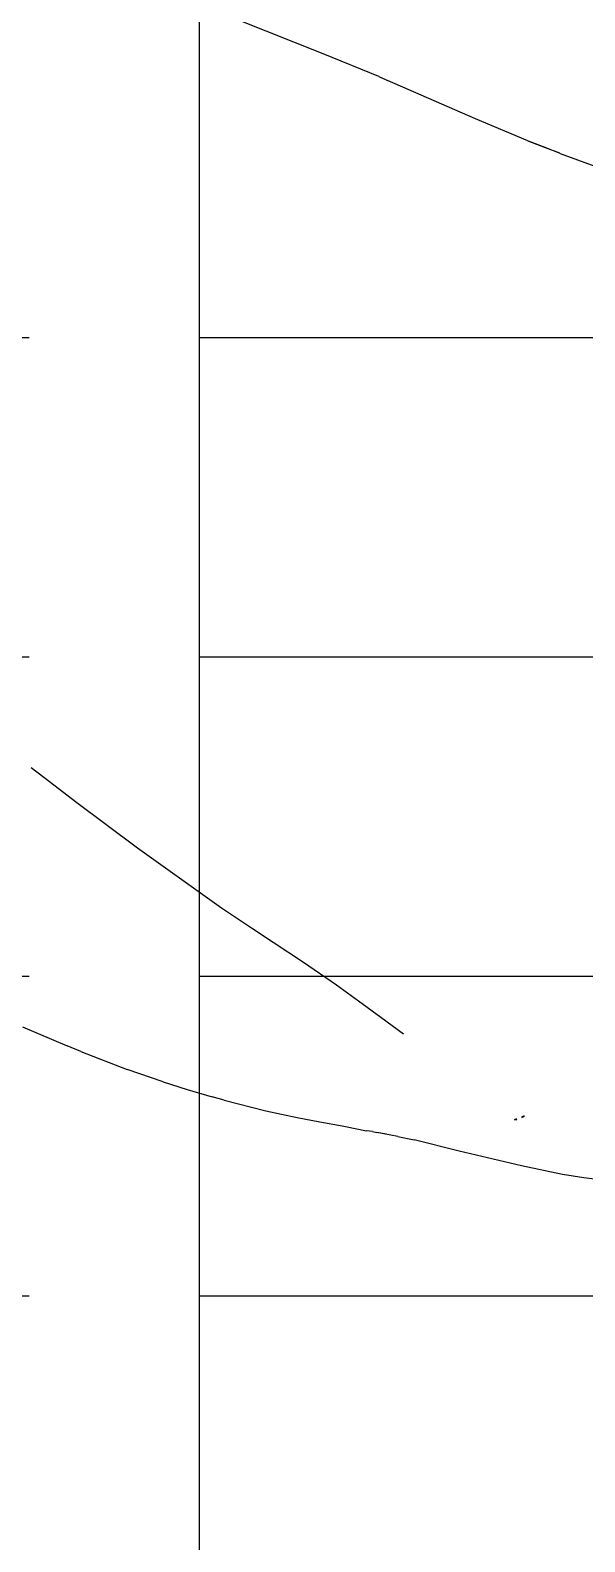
# Model space of a CAD drawing. Header units: millimetres. Extents: x -12551121 to 353735, y 112272 to 285506.
# Drawn here: x 100367.5 to 100530.4, y 177302.9 to 177746.5 of the extents above; entities that cross this region are included whole.
import ezdxf

# ---------------------------------------------------------------- set-up
doc = ezdxf.new("R2010")
doc.units = ezdxf.units.MM
doc.header["$MEASUREMENT"] = 0
doc.layers.add('+AT9-HATCH', color=8, linetype='Continuous')
doc.layers.add('+AT9_Hardscape', color=1, linetype='Continuous')

# ---------------------------------------------------------------- blocks, each defined once
blk = doc.blocks.new('cabana')
at = {"layer": '+AT9_Hardscape', "color": 1}
for p, q in [((-599.02, 472.97), (-607.16, 461.21)), ((-609.56, 457.63), (-617.55, 445.36)), ((-609.56, 457.63), (-607.16, 461.21)), ((-525, 454.77), (-530.56, 450.04)), ((-530.56, 450.04), (-537.5, 444.06)), ((-623.3, 435.83), (-617.55, 445.36)), ((-537.5, 444.06), (-554.5, 429.01)), ((-623.3, 435.83), (-626.9, 429.39)), ((-626.9, 429.39), (-630.52, 422.58)), ((-554.5, 429.01), (-576.82, 408.51)), ((-632.21, 419.32), (-630.52, 422.58)), ((-632.21, 419.32), (-637.76, 408.06)), ((-576.82, 408.51), (-584.38, 401.12)), ((-637.76, 408.06), (-641.56, 399.47)), ((-641.56, 399.47), (-644.23, 393.16)), ((-584.38, 401.12), (-589.83, 395.76)), ((-589.83, 395.76), (-597.38, 388.24)), ((-644.23, 393.16), (-646.73, 386.97)), ((-647.08, 386.08), (-649.58, 380.33)), ((-646.73, 386.97), (-647.08, 386.08)), ((-597.38, 388.24), (-605.89, 380.08)), ((-653.15, 371.63), (-650.73, 377.4)), ((-651.76, 374.78), (-650.73, 377.4)), ((-650.21, 378.63), (-650.73, 377.4)), ((-650.21, 378.63), (-649.58, 380.33)), ((-605.89, 380.08), (-611.82, 374.77)), ((-611.82, 374.77), (-617.82, 369.34)), ((-653.15, 371.63), (-655.05, 367.16)), ((-617.82, 369.34), (-624.01, 363.82)), ((-661.08, 354.89), (-655.05, 367.16)), ((-669.07, 337.87), (-661.08, 354.89)), ((-337.68, 327.72), (-322.89, 350.09)), ((-673.99, 326.59), (-669.07, 337.87)), ((-655.29, 336.48), (-655.42, 337.23)), ((-655.48, 336.74), (-655.52, 337.11)), ((-655.48, 336.74), (-655.41, 336.37)), ((-655.16, 334.84), (-655.01, 333.98)), ((-654.89, 334.09), (-655.04, 334.95)), ((-676.29, 320.63), (-673.99, 326.59)), ((-347.61, 313.12), (-337.68, 327.72)), ((-677.8, 316.14), (-676.29, 320.63)), ((-365.56, 287.92), (-349.22, 310.84)), ((-348.81, 311.44), (-349.22, 310.84)), ((-347.61, 313.12), (-348.81, 311.44)), ((-375.05, 274.23), (-365.56, 287.92)), ((-375.05, 274.23), (-378.01, 269.61)), ((-378.01, 269.61), (-375.13, 274.01)), ((-380.59, 265.66), (-378.01, 269.61)), ((-378.01, 269.61), (-380.42, 265.85)), ((-380.59, 265.66), (-386.32, 256.43))]:
    blk.add_line(p, q, dxfattribs=at)

msp = doc.modelspace()

# ---------------------------------------------------------------- hatches: boundary and pattern name
at = {"layer": '+AT9-HATCH'}
h = msp.add_hatch(dxfattribs=at)
h.set_pattern_fill('ANSI38', color=62, scale=100)
h.set_pattern_definition([(45, (4874355.9, 2835157.78), (-224.506403, 224.506403), []), (135, (4874355.9, 2835157.78), (-673.51921, 224.506403), [793.75, -476.25])])
h.paths.add_polyline_path([(99292.22, 179726.48), (101217.22, 179726.48, -0.414214), (102317.22, 178626.48), (102317.22, 173351.49), (103142.22, 173351.49), (103142.22, 174876.48), (103042.22, 174876.48), (103042.22, 176526.48), (103042.22, 176676.47), (103192.22, 176676.48), (103192.22, 177626.51), (103142.22, 177626.51), (103142.22, 180226.48), (99442.22, 180226.47), (99292.22, 180226.47)])
h = msp.add_hatch(dxfattribs=at)
h.set_pattern_fill('LINE', color=8, scale=750)
h.paths.add_polyline_path([(98342.22, 176851.47), (98342.22, 179526.48), (97292.22, 179526.48, 0.414214), (96392.22, 178626.48), (96392.22, 177751.48, -0.414214), (95292.22, 176651.48), (94892.22, 176651.48), (94892.22, 174751.48), (96392.22, 174751.48, 0.414214), (97292.22, 175651.48), (97292.22, 176001.46), (97292.22, 176451.47, -0.414214), (97692.22, 176851.47), (98342.22, 176851.47)], is_closed=False)
h.paths.add_polyline_path([(98392.22, 179526.48), (98392.22, 176851.47), (98692.22, 176851.47), (98692.22, 179526.48)])
h.paths.add_polyline_path([(98742.22, 179526.48), (98742.22, 176851.47), (99042.22, 176851.47), (99042.22, 179526.48)])
h.paths.add_polyline_path([(99367.22, 179526.48), (99367.22, 176851.47), (99667.22, 176851.47), (99667.22, 179526.48)])
h.paths.add_polyline_path([(99717.22, 179526.48), (99717.22, 176851.47), (100017.22, 176851.47), (100017.22, 179526.48)])
h.paths.add_polyline_path([(100067.22, 179526.48), (100067.22, 176851.47), (100367.22, 176851.47), (100367.22, 179526.48)])
h.paths.add_polyline_path([(100417.22, 179526.48), (100417.22, 176851.47), (100717.22, 176851.47), (100717.22, 179526.48)])
h.paths.add_polyline_path([(101067.22, 176716.04), (101067.22, 179526.48), (100767.22, 179526.48), (100767.22, 176851.46), (100767.22, 176851.46, -0.21525)])
h.paths.add_polyline_path([(101117.22, 179526.48), (101117.22, 173451.49), (101417.22, 173451.49), (101417.22, 179503.97, 0.056082), (101217.22, 179526.48), (101117.22, 179526.48)], is_closed=False)
h.paths.add_polyline_path([(101467.22, 179491.06), (101467.22, 173451.49), (101767.22, 173451.49), (101767.22, 179338.87, 0.094274)])
h.paths.add_polyline_path([(102117.22, 178626.63, 0.213378), (101817.22, 179297.3), (101817.22, 173451.49), (102117.22, 173451.49), (102117.22, 178626.48)], is_closed=False)
h.paths.add_polyline_path([(101817.22, 173101.46), (101817.22, 170101.46), (102117.22, 170101.46), (102117.22, 173101.46)])
h.paths.add_polyline_path([(101467.22, 173101.46), (101467.22, 170101.46), (101767.22, 170101.46), (101767.22, 173101.46)])
h.paths.add_polyline_path([(101117.22, 173101.46), (101117.22, 170101.46), (101417.22, 170101.46), (101417.22, 173101.46)])
h.paths.add_polyline_path([(101117.22, 169801.46), (101117.22, 166601.46), (101417.22, 166601.46), (101417.22, 169801.46)])
h.paths.add_polyline_path([(101467.22, 169801.46), (101467.22, 166601.46), (101767.22, 166601.46), (101767.22, 169801.46)])
h.paths.add_polyline_path([(101817.22, 169801.46), (101817.22, 166601.46), (102117.22, 166601.46), (102117.22, 169801.46)])
h.paths.add_polyline_path([(102517.22, 169801.46), (102817.22, 169801.46), (102817.22, 166601.46), (102517.22, 166601.46)])
h.paths.add_polyline_path([(102167.22, 169801.46), (102467.22, 169801.46), (102467.22, 166601.46), (102167.22, 166601.46)])
h.paths.add_polyline_path([(102867.22, 169801.46), (103167.22, 169801.46), (103167.22, 166601.46), (102867.22, 166601.46)])
h.paths.add_polyline_path([(102867.22, 173101.46), (103167.22, 173101.46), (103167.22, 170101.46), (102867.22, 170101.46)])
h.paths.add_polyline_path([(102167.22, 173101.46), (102467.22, 173101.46), (102467.22, 170101.46), (102167.22, 170101.46)])
h.paths.add_polyline_path([(102517.22, 173101.46), (102817.22, 173101.46), (102817.22, 170101.46), (102517.22, 170101.46)])

# ---------------------------------------------------------------- linework, layer by layer
at = {"layer": '+AT9_Hardscape', "elevation": 0}
msp.add_lwpolyline([(100417.22, 179526.48), (100717.22, 179526.48), (100717.22, 176851.47), (100417.22, 176851.47)], close=True, dxfattribs=at)

# ---------------------------------------------------------------- block references
at = {"rotation": 101.8661847011007}
msp.add_blockref('cabana', (100704.9, 178137.41), dxfattribs=at)

doc.saveas('drawing.dxf')
